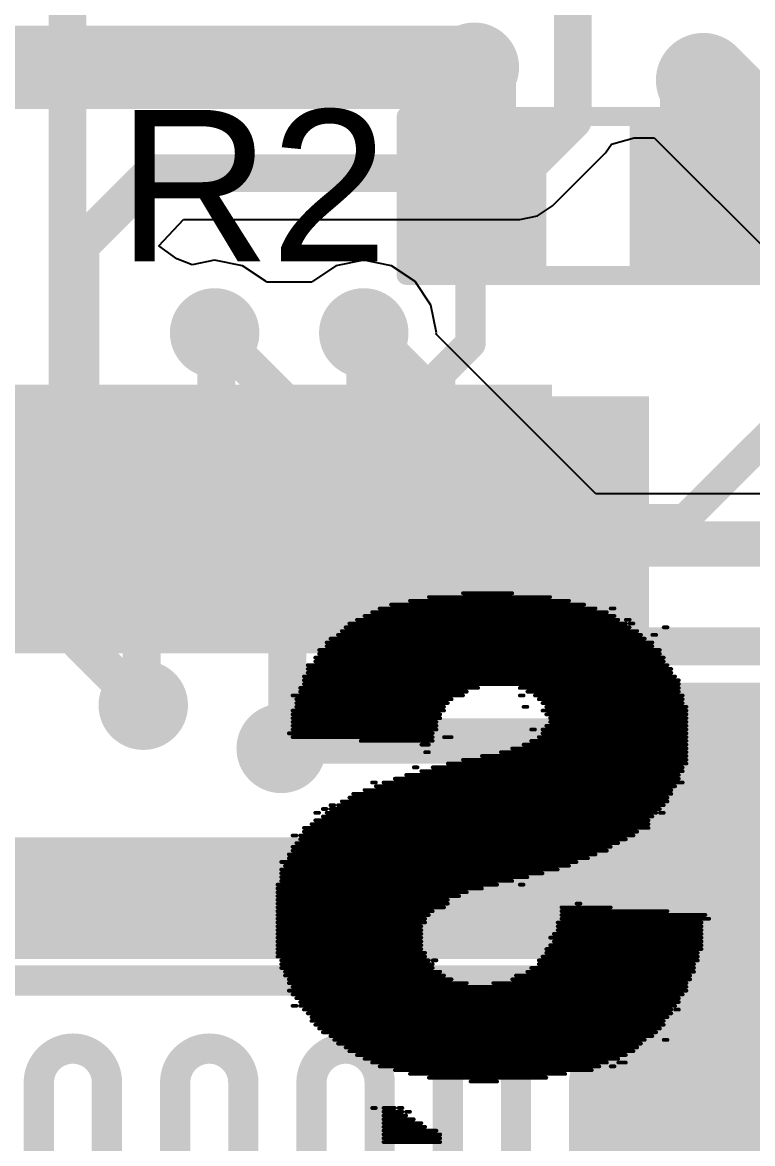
# Model space of a CAD drawing. Header units: millimetres. Extents: x -0.71 to 2.98, y -0.65 to 2.9.
# Drawn here: x 0.6587 to 0.8515, y 1.1526 to 1.4488 of the extents above; entities that cross this region are included whole.
import ezdxf

# ---------------------------------------------------------------- set-up
doc = ezdxf.new("R2010")
doc.units = ezdxf.units.MM
doc.header["$MEASUREMENT"] = 0
for name, color, linetype in [('BottomLayer', 5, 'Continuous'), ('BottomOverlay', 54, 'Continuous'), ('BottomSolder', 6, 'Continuous'), ('Mechanical2', 216, 'Continuous'), ('TopLayer', 1, 'Continuous'), ('TopOverlay', 2, 'Continuous'), ('TopPaste', 8, 'Continuous'), ('TopSolder', 216, 'Continuous'), ('ViaHoleLayer', 16, 'Continuous')]:
    doc.layers.add(name, color=color, linetype=linetype)
doc.styles.add('Arial', font='', dxfattribs={"height": 0.2})
doc.styles.get('Arial').set_extended_font_data('Arial')

# ---------------------------------------------------------------- blocks, each defined once
blk = doc.blocks.new('32TQFP_251')
at = {"layer": 'TopLayer'}
for points in [[(0.09055, 0.05512), (0.15354, 0.05512), (0.15354, 0.04331), (0.09055, 0.04331)], [(0.09055, 0.03543), (0.15354, 0.03543), (0.15354, 0.02362), (0.09055, 0.02362)], [(0.09055, 0.01575), (0.15354, 0.01575), (0.15354, 0.00394), (0.09055, 0.00394)], [(0.09055, -0.00394), (0.15354, -0.00394), (0.15354, -0.01575), (0.09055, -0.01575)], [(0.09055, -0.02362), (0.15354, -0.02362), (0.15354, -0.03543), (0.09055, -0.03543)], [(0.09055, -0.04331), (0.15354, -0.04331), (0.15354, -0.05512), (0.09055, -0.05512)], [(0.09055, -0.06299), (0.15354, -0.06299), (0.15354, -0.0748), (0.09055, -0.0748)], [(-0.02362, -0.09055), (-0.02362, -0.15354), (-0.03543, -0.15354), (-0.03543, -0.09055)], [(-0.00394, -0.09055), (-0.00394, -0.15354), (-0.01575, -0.15354), (-0.01575, -0.09055)], [(0.01575, -0.09055), (0.01575, -0.15354), (0.00394, -0.15354), (0.00394, -0.09055)], [(0.03543, -0.09055), (0.03543, -0.15354), (0.02362, -0.15354), (0.02362, -0.09055)], [(0.05512, -0.09055), (0.05512, -0.15354), (0.04331, -0.15354), (0.04331, -0.09055)], [(0.0748, -0.09055), (0.0748, -0.15354), (0.06299, -0.15354), (0.06299, -0.09055)]]:
    blk.add_hatch(color=1, dxfattribs=at).paths.add_polyline_path(points)
at = {"layer": 'TopPaste'}
for points in [[(0.09055, 0.05512), (0.15354, 0.05512), (0.15354, 0.04331), (0.09055, 0.04331)], [(0.09055, 0.03543), (0.15354, 0.03543), (0.15354, 0.02362), (0.09055, 0.02362)], [(0.09055, 0.01575), (0.15354, 0.01575), (0.15354, 0.00394), (0.09055, 0.00394)], [(0.09055, -0.00394), (0.15354, -0.00394), (0.15354, -0.01575), (0.09055, -0.01575)], [(0.09055, -0.02362), (0.15354, -0.02362), (0.15354, -0.03543), (0.09055, -0.03543)], [(0.09055, -0.04331), (0.15354, -0.04331), (0.15354, -0.05512), (0.09055, -0.05512)], [(0.09055, -0.06299), (0.15354, -0.06299), (0.15354, -0.0748), (0.09055, -0.0748)], [(-0.02362, -0.09055), (-0.02362, -0.15354), (-0.03543, -0.15354), (-0.03543, -0.09055)], [(-0.00394, -0.09055), (-0.00394, -0.15354), (-0.01575, -0.15354), (-0.01575, -0.09055)], [(0.01575, -0.09055), (0.01575, -0.15354), (0.00394, -0.15354), (0.00394, -0.09055)], [(0.03543, -0.09055), (0.03543, -0.15354), (0.02362, -0.15354), (0.02362, -0.09055)], [(0.05512, -0.09055), (0.05512, -0.15354), (0.04331, -0.15354), (0.04331, -0.09055)], [(0.0748, -0.09055), (0.0748, -0.15354), (0.06299, -0.15354), (0.06299, -0.09055)]]:
    blk.add_hatch(color=8, dxfattribs=at).paths.add_polyline_path(points)
at = {"layer": 'TopSolder'}
for points in [[(0.08655, 0.0788), (0.15754, 0.0788), (0.15754, 0.05899), (0.08655, 0.05899)], [(0.08655, 0.05912), (0.15754, 0.05912), (0.15754, 0.03931), (0.08655, 0.03931)], [(0.08655, 0.03943), (0.15754, 0.03943), (0.15754, 0.01962), (0.08655, 0.01962)], [(0.08655, 0.01975), (0.15754, 0.01975), (0.15754, -0.00006), (0.08655, -0.00006)], [(0.08655, 0.00006), (0.15754, 0.00006), (0.15754, -0.01975), (0.08655, -0.01975)], [(0.08655, -0.01962), (0.15754, -0.01962), (0.15754, -0.03943), (0.08655, -0.03943)], [(0.08655, -0.03931), (0.15754, -0.03931), (0.15754, -0.05912), (0.08655, -0.05912)], [(0.08655, -0.05899), (0.15754, -0.05899), (0.15754, -0.0788), (0.08655, -0.0788)], [(-0.03931, -0.08655), (-0.03931, -0.15754), (-0.05912, -0.15754), (-0.05912, -0.08655)], [(-0.01962, -0.08655), (-0.01962, -0.15754), (-0.03943, -0.15754), (-0.03943, -0.08655)], [(0.00006, -0.08655), (0.00006, -0.15754), (-0.01975, -0.15754), (-0.01975, -0.08655)], [(0.01975, -0.08655), (0.01975, -0.15754), (-0.00006, -0.15754), (-0.00006, -0.08655)], [(0.03943, -0.08655), (0.03943, -0.15754), (0.01962, -0.15754), (0.01962, -0.08655)], [(0.05912, -0.08655), (0.05912, -0.15754), (0.03931, -0.15754), (0.03931, -0.08655)], [(0.0788, -0.08655), (0.0788, -0.15754), (0.05899, -0.15754), (0.05899, -0.08655)]]:
    blk.add_hatch(color=216, dxfattribs=at).paths.add_polyline_path(points)
at = {"layer": 'TopOverlay', "const_width": 0.005}
blk.add_lwpolyline([(0.10895, -0.08494), (0.08694, -0.10694)], dxfattribs=at)
at = {"layer": 'TopOverlay', "const_width": 0.0025}
for points in [[(0.10769, -0.08494, 1), (0.1102, -0.08494, 1)], [(0.08569, -0.10694, 1), (0.08819, -0.10694, 1)]]:
    blk.add_lwpolyline(points, format="xyb", close=True, dxfattribs=at)
blk = doc.blocks.new('R__0603_291')
at = {"layer": 'TopLayer'}
for points in [[(-0.015, 0.0175), (-0.015, -0.0175), (-0.045, -0.0175), (-0.045, 0.0175)], [(0.045, 0.0175), (0.045, -0.0175), (0.015, -0.0175), (0.015, 0.0175)]]:
    blk.add_hatch(color=1, dxfattribs=at).paths.add_polyline_path(points)
at = {"layer": 'TopPaste'}
for points in [[(-0.015, 0.0175), (-0.015, -0.0175), (-0.045, -0.0175), (-0.045, 0.0175)], [(0.045, 0.0175), (0.045, -0.0175), (0.015, -0.0175), (0.015, 0.0175)]]:
    blk.add_hatch(color=8, dxfattribs=at).paths.add_polyline_path(points)
at = {"layer": 'TopSolder'}
for points in [[(-0.011, 0.0215), (-0.011, -0.0215), (-0.049, -0.0215), (-0.049, 0.0215)], [(0.049, 0.0215), (0.049, -0.0215), (0.011, -0.0215), (0.011, 0.0215)]]:
    blk.add_hatch(color=216, dxfattribs=at).paths.add_polyline_path(points)
at = {"layer": 'TopOverlay', "const_width": 0.005}
for points in [[(-0.048, 0.021), (-0.048, -0.021)], [(0.048, 0.021), (-0.048, 0.021)], [(0.048, 0.021), (0.048, -0.021)], [(0.048, -0.021), (-0.048, -0.021)]]:
    blk.add_lwpolyline(points, dxfattribs=at)
at = {"layer": 'TopOverlay', "const_width": 0.0025}
for points in [[(-0.04925, 0.021, 1), (-0.04675, 0.021, 1)], [(-0.04925, 0.021, 1), (-0.04675, 0.021, 1)], [(0.04675, 0.021, 1), (0.04925, 0.021, 1)], [(0.04675, 0.021, 1), (0.04925, 0.021, 1)], [(-0.04925, -0.021, 1), (-0.04675, -0.021, 1)], [(-0.04925, -0.021, 1), (-0.04675, -0.021, 1)], [(0.04675, -0.021, 1), (0.04925, -0.021, 1)], [(0.04675, -0.021, 1), (0.04925, -0.021, 1)]]:
    blk.add_lwpolyline(points, format="xyb", close=True, dxfattribs=at)

msp = doc.modelspace()

# ---------------------------------------------------------------- hatches: boundary and pattern name
at = {"layer": 'BottomLayer'}
h = msp.add_hatch(color=5, dxfattribs=at)
edge = h.paths.add_edge_path()
edge.add_arc((0.778, 1.437), 0.01181, 0, 360)
h = msp.add_hatch(color=5, dxfattribs=at)
edge = h.paths.add_edge_path()
edge.add_arc((0.838, 1.434), 0.01181, 0, 360)
h = msp.add_hatch(color=5, dxfattribs=at)
edge = h.paths.add_edge_path()
edge.add_arc((0.70943, 1.3668), 0.01181, 0, 360)
h = msp.add_hatch(color=5, dxfattribs=at)
edge = h.paths.add_edge_path()
edge.add_arc((0.7488, 1.3668), 0.01181, 0, 360)
h = msp.add_hatch(color=5, dxfattribs=at)
edge = h.paths.add_edge_path()
edge.add_arc((0.69058, 1.26842), 0.01181, 0, 360)
h = msp.add_hatch(color=5, dxfattribs=at)
edge = h.paths.add_edge_path()
edge.add_arc((0.727, 1.257), 0.01181, 0, 360)
at = {"layer": 'BottomSolder'}
h = msp.add_hatch(color=6, dxfattribs=at)
edge = h.paths.add_edge_path()
edge.add_arc((0.778, 1.437), 0.00791, 0, 360)
h = msp.add_hatch(color=6, dxfattribs=at)
edge = h.paths.add_edge_path()
edge.add_arc((0.838, 1.434), 0.00791, 0, 360)
h = msp.add_hatch(color=6, dxfattribs=at)
edge = h.paths.add_edge_path()
edge.add_arc((0.70943, 1.3668), 0.00791, 0, 360)
h = msp.add_hatch(color=6, dxfattribs=at)
edge = h.paths.add_edge_path()
edge.add_arc((0.7488, 1.3668), 0.00791, 0, 360)
h = msp.add_hatch(color=6, dxfattribs=at)
edge = h.paths.add_edge_path()
edge.add_arc((0.69058, 1.26842), 0.00791, 0, 360)
h = msp.add_hatch(color=6, dxfattribs=at)
edge = h.paths.add_edge_path()
edge.add_arc((0.727, 1.257), 0.00791, 0, 360)
at = {"layer": 'TopLayer'}
h = msp.add_hatch(color=1, dxfattribs=at)
edge = h.paths.add_edge_path()
edge.add_arc((0.778, 1.437), 0.01181, 0, 360)
h = msp.add_hatch(color=1, dxfattribs=at)
edge = h.paths.add_edge_path()
edge.add_arc((0.838, 1.434), 0.01181, 0, 360)
h = msp.add_hatch(color=1, dxfattribs=at)
edge = h.paths.add_edge_path()
edge.add_arc((0.70943, 1.3668), 0.01181, 0, 360)
h = msp.add_hatch(color=1, dxfattribs=at)
edge = h.paths.add_edge_path()
edge.add_arc((0.7488, 1.3668), 0.01181, 0, 360)
msp.add_hatch(color=1, dxfattribs=at).paths.add_polyline_path([(0.783, 1.285), (0.82414, 1.285), (0.82414, 1.35), (0.783, 1.35)])
h = msp.add_hatch(color=1, dxfattribs=at)
edge = h.paths.add_edge_path()
edge.add_arc((0.69058, 1.26842), 0.01181, 0, 360)
h = msp.add_hatch(color=1, dxfattribs=at)
edge = h.paths.add_edge_path()
edge.add_arc((0.727, 1.257), 0.01181, 0, 360)
at = {"layer": 'TopSolder'}
h = msp.add_hatch(color=216, dxfattribs=at)
edge = h.paths.add_edge_path()
edge.add_arc((0.778, 1.437), 0.00791, 0, 360)
h = msp.add_hatch(color=216, dxfattribs=at)
edge = h.paths.add_edge_path()
edge.add_arc((0.838, 1.434), 0.00791, 0, 360)
h = msp.add_hatch(color=216, dxfattribs=at)
edge = h.paths.add_edge_path()
edge.add_arc((0.70943, 1.3668), 0.00791, 0, 360)
h = msp.add_hatch(color=216, dxfattribs=at)
edge = h.paths.add_edge_path()
edge.add_arc((0.7488, 1.3668), 0.00791, 0, 360)
h = msp.add_hatch(color=216, dxfattribs=at)
edge = h.paths.add_edge_path()
edge.add_arc((0.69058, 1.26842), 0.00791, 0, 360)
h = msp.add_hatch(color=216, dxfattribs=at)
edge = h.paths.add_edge_path()
edge.add_arc((0.727, 1.257), 0.00791, 0, 360)
at = {"layer": 'ViaHoleLayer'}
h = msp.add_hatch(color=16, dxfattribs=at)
edge = h.paths.add_edge_path()
edge.add_arc((0.778, 1.437), 0.00591, 0, 360)
h = msp.add_hatch(color=16, dxfattribs=at)
edge = h.paths.add_edge_path()
edge.add_arc((0.838, 1.434), 0.00591, 0, 360)
h = msp.add_hatch(color=16, dxfattribs=at)
edge = h.paths.add_edge_path()
edge.add_arc((0.70943, 1.3668), 0.00591, 0, 360)
h = msp.add_hatch(color=16, dxfattribs=at)
edge = h.paths.add_edge_path()
edge.add_arc((0.7488, 1.3668), 0.00591, 0, 360)
h = msp.add_hatch(color=16, dxfattribs=at)
edge = h.paths.add_edge_path()
edge.add_arc((0.69058, 1.26842), 0.00591, 0, 360)
h = msp.add_hatch(color=16, dxfattribs=at)
edge = h.paths.add_edge_path()
edge.add_arc((0.727, 1.257), 0.00591, 0, 360)

# ---------------------------------------------------------------- linework, layer by layer
at = {"layer": 'BottomLayer'}
for p, q in [((0.81265, 1.41435), (0.81422, 1.4167)), ((0.81422, 1.4167), (0.82018, 1.41834)), ((0.82018, 1.41834), (0.82551, 1.41837)), ((0.82551, 1.41837), (0.87994, 1.36394)), ((0.79865, 1.40035), (0.81265, 1.41435)), ((0.79468, 1.3977), (0.79865, 1.40035)), ((0.69465, 1.38983), (0.70123, 1.39676)), ((0.70123, 1.39676), (0.79, 1.39676)), ((0.79, 1.39676), (0.79468, 1.3977)), ((0.69945, 1.3864), (0.69465, 1.38983)), ((0.70347, 1.3848), (0.69945, 1.3864)), ((0.70943, 1.38598), (0.70347, 1.3848)), ((0.71677, 1.38452), (0.70943, 1.38598)), ((0.72299, 1.38036), (0.71677, 1.38452)), ((0.74146, 1.38452), (0.73524, 1.38036)), ((0.7488, 1.38598), (0.74146, 1.38452)), ((0.75614, 1.38452), (0.7488, 1.38598)), ((0.76236, 1.38036), (0.75614, 1.38452)), ((0.7231, 1.3802), (0.72299, 1.38036)), ((0.73513, 1.3802), (0.7231, 1.3802)), ((0.73524, 1.38036), (0.73513, 1.3802)), ((0.76652, 1.37414), (0.76236, 1.38036)), ((0.76798, 1.3668), (0.76652, 1.37414)), ((0.76791, 1.36644), (0.76798, 1.3668)), ((0.81009, 1.32425), (0.76791, 1.36644)), ((1.13951, 1.32425), (0.81009, 1.32425))]:
    msp.add_line(p, q, dxfattribs=at)
for points, const_width in [([(0.804, 1.423), (0.804, 1.547)], 0.01), ([(0.59, 1.437), (0.778, 1.437)], 0.022), ([(0.83844, 1.43356), (0.894, 1.378)], 0.025), ([(0.838, 1.43356), (0.83844, 1.43356)], 0.022), ([(0.79, 1.409), (0.804, 1.423)], 0.01), ([(0.674, 1.39), (0.693, 1.409)], 0.01), ([(0.693, 1.409), (0.79, 1.409)], 0.01), ([(0.674, 1.285), (0.674, 1.39)], 0.01), ([(0.70943, 1.3668), (0.79223, 1.284)], 0.01), ([(0.7488, 1.3668), (0.8046, 1.311)], 0.012), ([(0.8046, 1.311), (1.145, 1.311)], 0.012), ([(0.674, 1.285), (0.69058, 1.26842)], 0.01), ([(0.79223, 1.284), (1.156, 1.284)], 0.01), ([(0.727, 1.257), (0.729, 1.259)], 0.012), ([(0.729, 1.259), (1.169, 1.259)], 0.012), ([(0.589, 1.221), (1.039, 1.221)], 0.025), ([(0.49354, 1.19569), (1.00477, 1.19569)], 0.008), ([(0.852, 1.17769), (0.9365, 1.17769)], 0.008), ([(0.663, 1.14732), (0.663, 1.16869)], 0.008), ([(0.681, 1.14732), (0.681, 1.16869)], 0.008), ([(0.699, 1.14732), (0.699, 1.16869)], 0.008), ([(0.717, 1.14732), (0.717, 1.16869)], 0.008), ([(0.735, 1.14732), (0.735, 1.16869)], 0.008), ([(0.753, 1.14732), (0.753, 1.16869)], 0.008), ([(0.771, 1.14732), (0.771, 1.16869)], 0.008), ([(0.789, 1.14732), (0.789, 1.16869)], 0.008), ([(0.807, 1.14732), (0.807, 1.16869)], 0.008), ([(0.825, 1.15669), (0.825, 1.16869)], 0.008), ([(0.843, 1.15669), (0.843, 1.16869)], 0.008)]:
    msp.add_lwpolyline(points, dxfattribs=dict(at, const_width=const_width))
for points, const_width in [([(0.7725, 1.437, 1), (0.7835, 1.437, 1)], 0.011), ([(0.83219, 1.43356, 1), (0.84469, 1.43356, 1)], 0.0125), ([(0.8325, 1.43356, 1), (0.8435, 1.43356, 1)], 0.011), ([(0.83294, 1.43356, 1), (0.84394, 1.43356, 1)], 0.011), ([(0.8015, 1.423, 1), (0.8065, 1.423, 1)], 0.005), ([(0.8015, 1.423, 1), (0.8065, 1.423, 1)], 0.005), ([(0.6905, 1.409, 1), (0.6955, 1.409, 1)], 0.005), ([(0.6905, 1.409, 1), (0.6955, 1.409, 1)], 0.005), ([(0.7875, 1.409, 1), (0.7925, 1.409, 1)], 0.005), ([(0.7875, 1.409, 1), (0.7925, 1.409, 1)], 0.005), ([(0.6715, 1.39, 1), (0.6765, 1.39, 1)], 0.005), ([(0.6715, 1.39, 1), (0.6765, 1.39, 1)], 0.005), ([(0.70693, 1.3668, 1), (0.71193, 1.3668, 1)], 0.005), ([(0.7458, 1.3668, 1), (0.7518, 1.3668, 1)], 0.006), ([(0.8016, 1.311, 1), (0.8076, 1.311, 1)], 0.006), ([(0.8016, 1.311, 1), (0.8076, 1.311, 1)], 0.006), ([(0.6715, 1.285, 1), (0.6765, 1.285, 1)], 0.005), ([(0.6715, 1.285, 1), (0.6765, 1.285, 1)], 0.005), ([(0.78973, 1.284, 1), (0.79473, 1.284, 1)], 0.005), ([(0.78973, 1.284, 1), (0.79473, 1.284, 1)], 0.005), ([(0.68808, 1.26842, 1), (0.69308, 1.26842, 1)], 0.005), ([(0.726, 1.259, 1), (0.732, 1.259, 1)], 0.006), ([(0.726, 1.259, 1), (0.732, 1.259, 1)], 0.006), ([(0.724, 1.257, 1), (0.73, 1.257, 1)], 0.006), ([(0.85, 1.17769, 1), (0.854, 1.17769, 1)], 0.004), ([(0.85, 1.17769, 1), (0.854, 1.17769, 1)], 0.004), ([(0.661, 1.16869, 1), (0.665, 1.16869, 1)], 0.004), ([(0.661, 1.16869, 1), (0.665, 1.16869, 1)], 0.004), ([(0.679, 1.16869, 1), (0.683, 1.16869, 1)], 0.004), ([(0.679, 1.16869, 1), (0.683, 1.16869, 1)], 0.004), ([(0.697, 1.16869, 1), (0.701, 1.16869, 1)], 0.004), ([(0.697, 1.16869, 1), (0.701, 1.16869, 1)], 0.004), ([(0.715, 1.16869, 1), (0.719, 1.16869, 1)], 0.004), ([(0.715, 1.16869, 1), (0.719, 1.16869, 1)], 0.004), ([(0.733, 1.16869, 1), (0.737, 1.16869, 1)], 0.004), ([(0.733, 1.16869, 1), (0.737, 1.16869, 1)], 0.004), ([(0.751, 1.16869, 1), (0.755, 1.16869, 1)], 0.004), ([(0.751, 1.16869, 1), (0.755, 1.16869, 1)], 0.004), ([(0.769, 1.16869, 1), (0.773, 1.16869, 1)], 0.004), ([(0.769, 1.16869, 1), (0.773, 1.16869, 1)], 0.004), ([(0.787, 1.16869, 1), (0.791, 1.16869, 1)], 0.004), ([(0.787, 1.16869, 1), (0.791, 1.16869, 1)], 0.004), ([(0.805, 1.16869, 1), (0.809, 1.16869, 1)], 0.004), ([(0.805, 1.16869, 1), (0.809, 1.16869, 1)], 0.004), ([(0.823, 1.16869, 1), (0.827, 1.16869, 1)], 0.004), ([(0.823, 1.16869, 1), (0.827, 1.16869, 1)], 0.004), ([(0.841, 1.16869, 1), (0.845, 1.16869, 1)], 0.004), ([(0.841, 1.16869, 1), (0.845, 1.16869, 1)], 0.004), ([(0.823, 1.15669, 1), (0.827, 1.15669, 1)], 0.004), ([(0.823, 1.15669, 1), (0.827, 1.15669, 1)], 0.004), ([(0.841, 1.15669, 1), (0.845, 1.15669, 1)], 0.004), ([(0.841, 1.15669, 1), (0.845, 1.15669, 1)], 0.004)]:
    msp.add_lwpolyline(points, format="xyb", close=True, dxfattribs=dict(at, const_width=const_width))
at = {"layer": 'BottomLayer', "const_width": 0.008}
for points in [[(0.663, 1.16869, -1), (0.681, 1.16869)], [(0.699, 1.16869, -1), (0.717, 1.16869)], [(0.735, 1.16869, -1), (0.753, 1.16869)], [(0.771, 1.16869, -1), (0.789, 1.16869)], [(0.807, 1.16869, -1), (0.825, 1.16869)], [(0.843, 1.16869, -0.414214), (0.852, 1.17769)], [(0.843, 1.15669, -1), (0.825, 1.15669)]]:
    msp.add_lwpolyline(points, format="xyb", dxfattribs=at)
at = {"layer": 'BottomOverlay', "const_width": 0.001}
for points in [[(0.775, 1.298), (0.788, 1.298)], [(0.756, 1.295), (0.807, 1.295)], [(0.761, 1.296), (0.803, 1.296)], [(0.766, 1.297), (0.798, 1.297)], [(0.749, 1.292), (0.815, 1.292)], [(0.751, 1.293), (0.813, 1.293)], [(0.753, 1.294), (0.81, 1.294)], [(0.814, 1.294), (0.815, 1.294)], [(0.744, 1.289), (0.819, 1.289)], [(0.745, 1.29), (0.818, 1.29)], [(0.747, 1.291), (0.816, 1.291)], [(0.818, 1.291), (0.819, 1.291)], [(0.819, 1.29), (0.82, 1.29)], [(0.828, 1.289), (0.829, 1.289)], [(0.74, 1.286), (0.823, 1.286)], [(0.742, 1.287), (0.822, 1.287)], [(0.743, 1.288), (0.821, 1.288)], [(0.825, 1.287), (0.826, 1.287)], [(0.737, 1.283), (0.827, 1.283)], [(0.739, 1.285), (0.825, 1.285)], [(0.739, 1.284), (0.825, 1.284)], [(0.736, 1.281), (0.828, 1.281)], [(0.736, 1.28), (0.828, 1.28)], [(0.737, 1.282), (0.827, 1.282)], [(0.734, 1.279), (0.829, 1.279)], [(0.734, 1.278), (0.83, 1.278)], [(0.734, 1.277), (0.83, 1.277)], [(0.733, 1.276), (0.831, 1.276)], [(0.733, 1.275), (0.832, 1.275)], [(0.733, 1.274), (0.832, 1.274)], [(0.73, 1.271), (0.775, 1.271)], [(0.732, 1.273), (0.779, 1.273)], [(0.732, 1.272), (0.776, 1.272)], [(0.79, 1.273), (0.832, 1.273)], [(0.79, 1.271), (0.791, 1.271)], [(0.792, 1.272), (0.832, 1.272)], [(0.794, 1.271), (0.833, 1.271)], [(0.731, 1.27), (0.772, 1.27)], [(0.731, 1.269), (0.771, 1.269)], [(0.731, 1.268), (0.77, 1.268)], [(0.791, 1.268), (0.792, 1.268)], [(0.795, 1.27), (0.833, 1.27)], [(0.796, 1.269), (0.833, 1.269)], [(0.797, 1.268), (0.834, 1.268)], [(0.73, 1.267), (0.77, 1.267)], [(0.73, 1.266), (0.769, 1.266)], [(0.73, 1.265), (0.769, 1.265)], [(0.796, 1.267), (0.834, 1.267)], [(0.797, 1.266), (0.834, 1.266)], [(0.798, 1.265), (0.834, 1.265)], [(0.73, 1.264), (0.768, 1.264)], [(0.73, 1.263), (0.768, 1.263)], [(0.73, 1.262), (0.768, 1.262)], [(0.793, 1.262), (0.794, 1.262)], [(0.796, 1.262), (0.834, 1.262)], [(0.797, 1.263), (0.834, 1.263)], [(0.798, 1.264), (0.834, 1.264)], [(0.729, 1.261), (0.767, 1.261)], [(0.73, 1.26), (0.767, 1.26)], [(0.748, 1.259), (0.767, 1.259)], [(0.77, 1.26), (0.772, 1.26)], [(0.793, 1.259), (0.834, 1.259)], [(0.795, 1.26), (0.834, 1.26)], [(0.796, 1.261), (0.834, 1.261)], [(0.764, 1.258), (0.766, 1.258)], [(0.765, 1.256), (0.766, 1.256)], [(0.785, 1.256), (0.834, 1.256)], [(0.788, 1.257), (0.834, 1.257)], [(0.791, 1.258), (0.834, 1.258)], [(0.771, 1.253), (0.834, 1.253)], [(0.775, 1.254), (0.834, 1.254)], [(0.78, 1.255), (0.834, 1.255)], [(0.76, 1.25), (0.832, 1.25)], [(0.762, 1.252), (0.763, 1.252)], [(0.764, 1.251), (0.833, 1.251)], [(0.767, 1.252), (0.833, 1.252)], [(0.751, 1.248), (0.752, 1.248)], [(0.752, 1.247), (0.831, 1.247)], [(0.754, 1.248), (0.833, 1.248)], [(0.757, 1.249), (0.832, 1.249)], [(0.745, 1.244), (0.829, 1.244)], [(0.746, 1.245), (0.83, 1.245)], [(0.749, 1.246), (0.83, 1.246)], [(0.738, 1.241), (0.739, 1.241)], [(0.74, 1.242), (0.741, 1.242)], [(0.74, 1.241), (0.827, 1.241)], [(0.742, 1.242), (0.828, 1.242)], [(0.743, 1.243), (0.829, 1.243)], [(0.736, 1.24), (0.737, 1.24)], [(0.736, 1.238), (0.824, 1.238)], [(0.738, 1.239), (0.825, 1.239)], [(0.739, 1.24), (0.826, 1.24)], [(0.827, 1.24), (0.828, 1.24)], [(0.733, 1.236), (0.824, 1.236)], [(0.733, 1.235), (0.821, 1.235)], [(0.735, 1.237), (0.824, 1.237)], [(0.73, 1.234), (0.731, 1.234)], [(0.731, 1.232), (0.816, 1.232)], [(0.732, 1.234), (0.82, 1.234)], [(0.732, 1.233), (0.818, 1.233)], [(0.729, 1.229), (0.81, 1.229)], [(0.73, 1.231), (0.814, 1.231)], [(0.73, 1.23), (0.813, 1.23)], [(0.727, 1.227), (0.805, 1.227)], [(0.728, 1.226), (0.803, 1.226)], [(0.729, 1.228), (0.808, 1.228)], [(0.727, 1.225), (0.8, 1.225)], [(0.727, 1.224), (0.796, 1.224)], [(0.727, 1.223), (0.792, 1.223)], [(0.726, 1.221), (0.784, 1.221)], [(0.727, 1.222), (0.788, 1.222)], [(0.79, 1.221), (0.791, 1.221)], [(0.726, 1.22), (0.78, 1.22)], [(0.726, 1.219), (0.776, 1.219)], [(0.726, 1.218), (0.774, 1.218)], [(0.726, 1.217), (0.771, 1.217)], [(0.726, 1.216), (0.771, 1.216)], [(0.726, 1.215), (0.77, 1.215)], [(0.801, 1.215), (0.814, 1.215)], [(0.805, 1.216), (0.806, 1.216)], [(0.726, 1.214), (0.767, 1.214)], [(0.726, 1.213), (0.766, 1.213)], [(0.726, 1.212), (0.765, 1.212)], [(0.801, 1.214), (0.829, 1.214)], [(0.801, 1.213), (0.839, 1.213)], [(0.801, 1.212), (0.84, 1.212)], [(0.726, 1.211), (0.765, 1.211)], [(0.726, 1.21), (0.764, 1.21)], [(0.726, 1.209), (0.764, 1.209)], [(0.8, 1.211), (0.838, 1.211)], [(0.8, 1.21), (0.838, 1.21)], [(0.8, 1.209), (0.838, 1.209)], [(0.726, 1.208), (0.764, 1.208)], [(0.726, 1.207), (0.764, 1.207)], [(0.726, 1.206), (0.764, 1.206)], [(0.798, 1.207), (0.838, 1.207)], [(0.799, 1.208), (0.838, 1.208)], [(0.799, 1.206), (0.838, 1.206)], [(0.726, 1.205), (0.764, 1.205)], [(0.726, 1.204), (0.764, 1.204)], [(0.726, 1.203), (0.765, 1.203)], [(0.797, 1.204), (0.838, 1.204)], [(0.797, 1.203), (0.837, 1.203)], [(0.798, 1.205), (0.838, 1.205)], [(0.726, 1.202), (0.765, 1.202)], [(0.727, 1.201), (0.766, 1.201)], [(0.727, 1.2), (0.767, 1.2)], [(0.767, 1.201), (0.768, 1.201)], [(0.795, 1.201), (0.837, 1.201)], [(0.795, 1.2), (0.836, 1.2)], [(0.796, 1.202), (0.837, 1.202)], [(0.727, 1.199), (0.767, 1.199)], [(0.728, 1.198), (0.769, 1.198)], [(0.728, 1.197), (0.77, 1.197)], [(0.789, 1.197), (0.835, 1.197)], [(0.792, 1.198), (0.836, 1.198)], [(0.793, 1.199), (0.836, 1.199)], [(0.729, 1.196), (0.772, 1.196)], [(0.729, 1.195), (0.776, 1.195)], [(0.73, 1.194), (0.834, 1.194)], [(0.783, 1.195), (0.834, 1.195)], [(0.788, 1.196), (0.835, 1.196)], [(0.729, 1.193), (0.834, 1.193)], [(0.73, 1.192), (0.833, 1.192)], [(0.731, 1.191), (0.832, 1.191)], [(0.73, 1.189), (0.731, 1.189)], [(0.732, 1.19), (0.832, 1.19)], [(0.732, 1.189), (0.831, 1.189)], [(0.733, 1.188), (0.83, 1.188)], [(0.831, 1.188), (0.832, 1.188)], [(0.734, 1.187), (0.83, 1.187)], [(0.735, 1.186), (0.829, 1.186)], [(0.735, 1.185), (0.828, 1.185)], [(0.736, 1.184), (0.828, 1.184)], [(0.737, 1.183), (0.827, 1.183)], [(0.738, 1.182), (0.826, 1.182)], [(0.74, 1.181), (0.825, 1.181)], [(0.741, 1.18), (0.823, 1.18)], [(0.742, 1.179), (0.822, 1.179)], [(0.828, 1.18), (0.829, 1.18)], [(0.744, 1.178), (0.821, 1.178)], [(0.745, 1.177), (0.82, 1.177)], [(0.747, 1.176), (0.818, 1.176)], [(0.749, 1.175), (0.816, 1.175)], [(0.751, 1.174), (0.813, 1.174)], [(0.753, 1.173), (0.811, 1.173)], [(0.814, 1.173), (0.815, 1.173)], [(0.816, 1.174), (0.818, 1.174)], [(0.757, 1.172), (0.809, 1.172)], [(0.761, 1.171), (0.802, 1.171)], [(0.766, 1.17), (0.797, 1.17)], [(0.777, 1.169), (0.784, 1.169)], [(0.751, 1.162), (0.752, 1.162)], [(0.754, 1.162), (0.757, 1.162)], [(0.754, 1.161), (0.759, 1.161)], [(0.758, 1.162), (0.759, 1.162)], [(0.76, 1.161), (0.761, 1.161)], [(0.754, 1.16), (0.76, 1.16)], [(0.754, 1.159), (0.762, 1.159)], [(0.754, 1.158), (0.764, 1.158)], [(0.754, 1.157), (0.765, 1.157)], [(0.754, 1.156), (0.768, 1.156)], [(0.754, 1.155), (0.769, 1.155)], [(0.754, 1.154), (0.769, 1.154)], [(0.754, 1.153), (0.769, 1.153)]]:
    msp.add_lwpolyline(points, dxfattribs=at)
at = {"layer": 'BottomOverlay', "const_width": 0.0005}
for points in [[(0.77475, 1.298, 1), (0.77525, 1.298, 1)], [(0.78775, 1.298, 1), (0.78825, 1.298, 1)], [(0.75575, 1.295, 1), (0.75625, 1.295, 1)], [(0.76075, 1.296, 1), (0.76125, 1.296, 1)], [(0.76575, 1.297, 1), (0.76625, 1.297, 1)], [(0.79775, 1.297, 1), (0.79825, 1.297, 1)], [(0.80275, 1.296, 1), (0.80325, 1.296, 1)], [(0.80675, 1.295, 1), (0.80725, 1.295, 1)], [(0.74875, 1.292, 1), (0.74925, 1.292, 1)], [(0.75075, 1.293, 1), (0.75125, 1.293, 1)], [(0.75275, 1.294, 1), (0.75325, 1.294, 1)], [(0.80975, 1.294, 1), (0.81025, 1.294, 1)], [(0.81275, 1.293, 1), (0.81325, 1.293, 1)], [(0.81375, 1.294, 1), (0.81425, 1.294, 1)], [(0.81475, 1.294, 1), (0.81525, 1.294, 1)], [(0.81475, 1.292, 1), (0.81525, 1.292, 1)], [(0.74375, 1.289, 1), (0.74425, 1.289, 1)], [(0.74475, 1.29, 1), (0.74525, 1.29, 1)], [(0.74675, 1.291, 1), (0.74725, 1.291, 1)], [(0.81575, 1.291, 1), (0.81625, 1.291, 1)], [(0.81775, 1.291, 1), (0.81825, 1.291, 1)], [(0.81775, 1.29, 1), (0.81825, 1.29, 1)], [(0.81875, 1.291, 1), (0.81925, 1.291, 1)], [(0.81875, 1.29, 1), (0.81925, 1.29, 1)], [(0.81875, 1.289, 1), (0.81925, 1.289, 1)], [(0.81975, 1.29, 1), (0.82025, 1.29, 1)], [(0.82775, 1.289, 1), (0.82825, 1.289, 1)], [(0.82875, 1.289, 1), (0.82925, 1.289, 1)], [(0.73975, 1.286, 1), (0.74025, 1.286, 1)], [(0.74175, 1.287, 1), (0.74225, 1.287, 1)], [(0.74275, 1.288, 1), (0.74325, 1.288, 1)], [(0.82075, 1.288, 1), (0.82125, 1.288, 1)], [(0.82175, 1.287, 1), (0.82225, 1.287, 1)], [(0.82275, 1.286, 1), (0.82325, 1.286, 1)], [(0.82475, 1.287, 1), (0.82525, 1.287, 1)], [(0.82575, 1.287, 1), (0.82625, 1.287, 1)], [(0.73675, 1.283, 1), (0.73725, 1.283, 1)], [(0.73875, 1.285, 1), (0.73925, 1.285, 1)], [(0.73875, 1.284, 1), (0.73925, 1.284, 1)], [(0.82475, 1.285, 1), (0.82525, 1.285, 1)], [(0.82475, 1.284, 1), (0.82525, 1.284, 1)], [(0.82675, 1.283, 1), (0.82725, 1.283, 1)], [(0.73575, 1.281, 1), (0.73625, 1.281, 1)], [(0.73575, 1.28, 1), (0.73625, 1.28, 1)], [(0.73675, 1.282, 1), (0.73725, 1.282, 1)], [(0.82675, 1.282, 1), (0.82725, 1.282, 1)], [(0.82775, 1.281, 1), (0.82825, 1.281, 1)], [(0.82775, 1.28, 1), (0.82825, 1.28, 1)], [(0.73375, 1.279, 1), (0.73425, 1.279, 1)], [(0.73375, 1.278, 1), (0.73425, 1.278, 1)], [(0.73375, 1.277, 1), (0.73425, 1.277, 1)], [(0.82875, 1.279, 1), (0.82925, 1.279, 1)], [(0.82975, 1.278, 1), (0.83025, 1.278, 1)], [(0.82975, 1.277, 1), (0.83025, 1.277, 1)], [(0.73275, 1.276, 1), (0.73325, 1.276, 1)], [(0.73275, 1.275, 1), (0.73325, 1.275, 1)], [(0.73275, 1.274, 1), (0.73325, 1.274, 1)], [(0.83075, 1.276, 1), (0.83125, 1.276, 1)], [(0.83175, 1.275, 1), (0.83225, 1.275, 1)], [(0.83175, 1.274, 1), (0.83225, 1.274, 1)], [(0.72975, 1.271, 1), (0.73025, 1.271, 1)], [(0.73175, 1.273, 1), (0.73225, 1.273, 1)], [(0.73175, 1.272, 1), (0.73225, 1.272, 1)], [(0.77475, 1.271, 1), (0.77525, 1.271, 1)], [(0.77575, 1.272, 1), (0.77625, 1.272, 1)], [(0.77875, 1.273, 1), (0.77925, 1.273, 1)], [(0.78975, 1.273, 1), (0.79025, 1.273, 1)], [(0.78975, 1.271, 1), (0.79025, 1.271, 1)], [(0.79075, 1.271, 1), (0.79125, 1.271, 1)], [(0.79175, 1.272, 1), (0.79225, 1.272, 1)], [(0.79375, 1.271, 1), (0.79425, 1.271, 1)], [(0.83175, 1.273, 1), (0.83225, 1.273, 1)], [(0.83175, 1.272, 1), (0.83225, 1.272, 1)], [(0.83275, 1.271, 1), (0.83325, 1.271, 1)], [(0.73075, 1.27, 1), (0.73125, 1.27, 1)], [(0.73075, 1.269, 1), (0.73125, 1.269, 1)], [(0.73075, 1.268, 1), (0.73125, 1.268, 1)], [(0.76975, 1.268, 1), (0.77025, 1.268, 1)], [(0.77075, 1.269, 1), (0.77125, 1.269, 1)], [(0.77175, 1.27, 1), (0.77225, 1.27, 1)], [(0.79075, 1.268, 1), (0.79125, 1.268, 1)], [(0.79175, 1.268, 1), (0.79225, 1.268, 1)], [(0.79475, 1.27, 1), (0.79525, 1.27, 1)], [(0.79575, 1.269, 1), (0.79625, 1.269, 1)], [(0.79675, 1.268, 1), (0.79725, 1.268, 1)], [(0.83275, 1.27, 1), (0.83325, 1.27, 1)], [(0.83275, 1.269, 1), (0.83325, 1.269, 1)], [(0.83375, 1.268, 1), (0.83425, 1.268, 1)], [(0.72975, 1.267, 1), (0.73025, 1.267, 1)], [(0.72975, 1.266, 1), (0.73025, 1.266, 1)], [(0.72975, 1.265, 1), (0.73025, 1.265, 1)], [(0.76875, 1.266, 1), (0.76925, 1.266, 1)], [(0.76875, 1.265, 1), (0.76925, 1.265, 1)], [(0.76975, 1.267, 1), (0.77025, 1.267, 1)], [(0.79575, 1.267, 1), (0.79625, 1.267, 1)], [(0.79675, 1.266, 1), (0.79725, 1.266, 1)], [(0.79775, 1.265, 1), (0.79825, 1.265, 1)], [(0.83375, 1.267, 1), (0.83425, 1.267, 1)], [(0.83375, 1.266, 1), (0.83425, 1.266, 1)], [(0.83375, 1.265, 1), (0.83425, 1.265, 1)], [(0.72975, 1.264, 1), (0.73025, 1.264, 1)], [(0.72975, 1.263, 1), (0.73025, 1.263, 1)], [(0.72975, 1.262, 1), (0.73025, 1.262, 1)], [(0.76775, 1.264, 1), (0.76825, 1.264, 1)], [(0.76775, 1.263, 1), (0.76825, 1.263, 1)], [(0.76775, 1.262, 1), (0.76825, 1.262, 1)], [(0.79275, 1.262, 1), (0.79325, 1.262, 1)], [(0.79375, 1.262, 1), (0.79425, 1.262, 1)], [(0.79575, 1.262, 1), (0.79625, 1.262, 1)], [(0.79675, 1.263, 1), (0.79725, 1.263, 1)], [(0.79775, 1.264, 1), (0.79825, 1.264, 1)], [(0.83375, 1.264, 1), (0.83425, 1.264, 1)], [(0.83375, 1.263, 1), (0.83425, 1.263, 1)], [(0.83375, 1.262, 1), (0.83425, 1.262, 1)], [(0.72875, 1.261, 1), (0.72925, 1.261, 1)], [(0.72975, 1.26, 1), (0.73025, 1.26, 1)], [(0.74775, 1.259, 1), (0.74825, 1.259, 1)], [(0.76675, 1.261, 1), (0.76725, 1.261, 1)], [(0.76675, 1.26, 1), (0.76725, 1.26, 1)], [(0.76675, 1.259, 1), (0.76725, 1.259, 1)], [(0.76975, 1.26, 1), (0.77025, 1.26, 1)], [(0.77175, 1.26, 1), (0.77225, 1.26, 1)], [(0.79275, 1.259, 1), (0.79325, 1.259, 1)], [(0.79475, 1.26, 1), (0.79525, 1.26, 1)], [(0.79575, 1.261, 1), (0.79625, 1.261, 1)], [(0.83375, 1.261, 1), (0.83425, 1.261, 1)], [(0.83375, 1.26, 1), (0.83425, 1.26, 1)], [(0.83375, 1.259, 1), (0.83425, 1.259, 1)], [(0.76375, 1.258, 1), (0.76425, 1.258, 1)], [(0.76475, 1.256, 1), (0.76525, 1.256, 1)], [(0.76575, 1.258, 1), (0.76625, 1.258, 1)], [(0.76575, 1.256, 1), (0.76625, 1.256, 1)], [(0.78475, 1.256, 1), (0.78525, 1.256, 1)], [(0.78775, 1.257, 1), (0.78825, 1.257, 1)], [(0.79075, 1.258, 1), (0.79125, 1.258, 1)], [(0.83375, 1.258, 1), (0.83425, 1.258, 1)], [(0.83375, 1.257, 1), (0.83425, 1.257, 1)], [(0.83375, 1.256, 1), (0.83425, 1.256, 1)], [(0.77075, 1.253, 1), (0.77125, 1.253, 1)], [(0.77475, 1.254, 1), (0.77525, 1.254, 1)], [(0.77975, 1.255, 1), (0.78025, 1.255, 1)], [(0.83375, 1.255, 1), (0.83425, 1.255, 1)], [(0.83375, 1.254, 1), (0.83425, 1.254, 1)], [(0.83375, 1.253, 1), (0.83425, 1.253, 1)], [(0.75975, 1.25, 1), (0.76025, 1.25, 1)], [(0.76175, 1.252, 1), (0.76225, 1.252, 1)], [(0.76275, 1.252, 1), (0.76325, 1.252, 1)], [(0.76375, 1.251, 1), (0.76425, 1.251, 1)], [(0.76675, 1.252, 1), (0.76725, 1.252, 1)], [(0.83175, 1.25, 1), (0.83225, 1.25, 1)], [(0.83275, 1.252, 1), (0.83325, 1.252, 1)], [(0.83275, 1.251, 1), (0.83325, 1.251, 1)], [(0.75075, 1.248, 1), (0.75125, 1.248, 1)], [(0.75175, 1.248, 1), (0.75225, 1.248, 1)], [(0.75175, 1.247, 1), (0.75225, 1.247, 1)], [(0.75375, 1.248, 1), (0.75425, 1.248, 1)], [(0.75675, 1.249, 1), (0.75725, 1.249, 1)], [(0.83075, 1.247, 1), (0.83125, 1.247, 1)], [(0.83175, 1.249, 1), (0.83225, 1.249, 1)], [(0.83275, 1.248, 1), (0.83325, 1.248, 1)], [(0.74475, 1.244, 1), (0.74525, 1.244, 1)], [(0.74575, 1.245, 1), (0.74625, 1.245, 1)], [(0.74875, 1.246, 1), (0.74925, 1.246, 1)], [(0.82875, 1.244, 1), (0.82925, 1.244, 1)], [(0.82975, 1.246, 1), (0.83025, 1.246, 1)], [(0.82975, 1.245, 1), (0.83025, 1.245, 1)], [(0.73775, 1.241, 1), (0.73825, 1.241, 1)], [(0.73875, 1.241, 1), (0.73925, 1.241, 1)], [(0.73975, 1.242, 1), (0.74025, 1.242, 1)], [(0.73975, 1.241, 1), (0.74025, 1.241, 1)], [(0.74075, 1.242, 1), (0.74125, 1.242, 1)], [(0.74175, 1.242, 1), (0.74225, 1.242, 1)], [(0.74275, 1.243, 1), (0.74325, 1.243, 1)], [(0.82675, 1.241, 1), (0.82725, 1.241, 1)], [(0.82775, 1.242, 1), (0.82825, 1.242, 1)], [(0.82875, 1.243, 1), (0.82925, 1.243, 1)], [(0.73575, 1.24, 1), (0.73625, 1.24, 1)], [(0.73575, 1.238, 1), (0.73625, 1.238, 1)], [(0.73675, 1.24, 1), (0.73725, 1.24, 1)], [(0.73775, 1.239, 1), (0.73825, 1.239, 1)], [(0.73875, 1.24, 1), (0.73925, 1.24, 1)], [(0.82375, 1.238, 1), (0.82425, 1.238, 1)], [(0.82475, 1.239, 1), (0.82525, 1.239, 1)], [(0.82575, 1.24, 1), (0.82625, 1.24, 1)], [(0.82675, 1.24, 1), (0.82725, 1.24, 1)], [(0.82775, 1.24, 1), (0.82825, 1.24, 1)], [(0.73275, 1.236, 1), (0.73325, 1.236, 1)], [(0.73275, 1.235, 1), (0.73325, 1.235, 1)], [(0.73475, 1.237, 1), (0.73525, 1.237, 1)], [(0.82075, 1.235, 1), (0.82125, 1.235, 1)], [(0.82375, 1.237, 1), (0.82425, 1.237, 1)], [(0.82375, 1.236, 1), (0.82425, 1.236, 1)], [(0.72975, 1.234, 1), (0.73025, 1.234, 1)], [(0.73075, 1.234, 1), (0.73125, 1.234, 1)], [(0.73075, 1.232, 1), (0.73125, 1.232, 1)], [(0.73175, 1.234, 1), (0.73225, 1.234, 1)], [(0.73175, 1.233, 1), (0.73225, 1.233, 1)], [(0.81575, 1.232, 1), (0.81625, 1.232, 1)], [(0.81775, 1.233, 1), (0.81825, 1.233, 1)], [(0.81975, 1.234, 1), (0.82025, 1.234, 1)], [(0.72875, 1.229, 1), (0.72925, 1.229, 1)], [(0.72975, 1.231, 1), (0.73025, 1.231, 1)], [(0.72975, 1.23, 1), (0.73025, 1.23, 1)], [(0.80975, 1.229, 1), (0.81025, 1.229, 1)], [(0.81275, 1.23, 1), (0.81325, 1.23, 1)], [(0.81375, 1.231, 1), (0.81425, 1.231, 1)], [(0.72675, 1.227, 1), (0.72725, 1.227, 1)], [(0.72775, 1.226, 1), (0.72825, 1.226, 1)], [(0.72875, 1.228, 1), (0.72925, 1.228, 1)], [(0.80275, 1.226, 1), (0.80325, 1.226, 1)], [(0.80475, 1.227, 1), (0.80525, 1.227, 1)], [(0.80775, 1.228, 1), (0.80825, 1.228, 1)], [(0.72675, 1.225, 1), (0.72725, 1.225, 1)], [(0.72675, 1.224, 1), (0.72725, 1.224, 1)], [(0.72675, 1.223, 1), (0.72725, 1.223, 1)], [(0.79175, 1.223, 1), (0.79225, 1.223, 1)], [(0.79575, 1.224, 1), (0.79625, 1.224, 1)], [(0.79975, 1.225, 1), (0.80025, 1.225, 1)], [(0.72575, 1.221, 1), (0.72625, 1.221, 1)], [(0.72675, 1.222, 1), (0.72725, 1.222, 1)], [(0.78375, 1.221, 1), (0.78425, 1.221, 1)], [(0.78775, 1.222, 1), (0.78825, 1.222, 1)], [(0.78975, 1.221, 1), (0.79025, 1.221, 1)], [(0.79075, 1.221, 1), (0.79125, 1.221, 1)], [(0.72575, 1.22, 1), (0.72625, 1.22, 1)], [(0.72575, 1.219, 1), (0.72625, 1.219, 1)], [(0.72575, 1.218, 1), (0.72625, 1.218, 1)], [(0.77375, 1.218, 1), (0.77425, 1.218, 1)], [(0.77575, 1.219, 1), (0.77625, 1.219, 1)], [(0.77975, 1.22, 1), (0.78025, 1.22, 1)], [(0.72575, 1.217, 1), (0.72625, 1.217, 1)], [(0.72575, 1.216, 1), (0.72625, 1.216, 1)], [(0.72575, 1.215, 1), (0.72625, 1.215, 1)], [(0.76975, 1.215, 1), (0.77025, 1.215, 1)], [(0.77075, 1.217, 1), (0.77125, 1.217, 1)], [(0.77075, 1.216, 1), (0.77125, 1.216, 1)], [(0.80075, 1.215, 1), (0.80125, 1.215, 1)], [(0.80475, 1.216, 1), (0.80525, 1.216, 1)], [(0.80575, 1.216, 1), (0.80625, 1.216, 1)], [(0.81375, 1.215, 1), (0.81425, 1.215, 1)], [(0.72575, 1.214, 1), (0.72625, 1.214, 1)], [(0.72575, 1.213, 1), (0.72625, 1.213, 1)], [(0.72575, 1.212, 1), (0.72625, 1.212, 1)], [(0.76475, 1.212, 1), (0.76525, 1.212, 1)], [(0.76575, 1.213, 1), (0.76625, 1.213, 1)], [(0.76675, 1.214, 1), (0.76725, 1.214, 1)], [(0.80075, 1.214, 1), (0.80125, 1.214, 1)], [(0.80075, 1.213, 1), (0.80125, 1.213, 1)], [(0.80075, 1.212, 1), (0.80125, 1.212, 1)], [(0.82875, 1.214, 1), (0.82925, 1.214, 1)], [(0.83875, 1.213, 1), (0.83925, 1.213, 1)], [(0.83975, 1.212, 1), (0.84025, 1.212, 1)], [(0.72575, 1.211, 1), (0.72625, 1.211, 1)], [(0.72575, 1.21, 1), (0.72625, 1.21, 1)], [(0.72575, 1.209, 1), (0.72625, 1.209, 1)], [(0.76375, 1.21, 1), (0.76425, 1.21, 1)], [(0.76375, 1.209, 1), (0.76425, 1.209, 1)], [(0.76475, 1.211, 1), (0.76525, 1.211, 1)], [(0.79975, 1.211, 1), (0.80025, 1.211, 1)], [(0.79975, 1.21, 1), (0.80025, 1.21, 1)], [(0.79975, 1.209, 1), (0.80025, 1.209, 1)], [(0.83775, 1.211, 1), (0.83825, 1.211, 1)], [(0.83775, 1.21, 1), (0.83825, 1.21, 1)], [(0.83775, 1.209, 1), (0.83825, 1.209, 1)], [(0.72575, 1.208, 1), (0.72625, 1.208, 1)], [(0.72575, 1.207, 1), (0.72625, 1.207, 1)], [(0.72575, 1.206, 1), (0.72625, 1.206, 1)], [(0.76375, 1.208, 1), (0.76425, 1.208, 1)], [(0.76375, 1.207, 1), (0.76425, 1.207, 1)], [(0.76375, 1.206, 1), (0.76425, 1.206, 1)], [(0.79775, 1.207, 1), (0.79825, 1.207, 1)], [(0.79875, 1.208, 1), (0.79925, 1.208, 1)], [(0.79875, 1.206, 1), (0.79925, 1.206, 1)], [(0.83775, 1.208, 1), (0.83825, 1.208, 1)], [(0.83775, 1.207, 1), (0.83825, 1.207, 1)], [(0.83775, 1.206, 1), (0.83825, 1.206, 1)], [(0.72575, 1.205, 1), (0.72625, 1.205, 1)], [(0.72575, 1.204, 1), (0.72625, 1.204, 1)], [(0.72575, 1.203, 1), (0.72625, 1.203, 1)], [(0.76375, 1.205, 1), (0.76425, 1.205, 1)], [(0.76375, 1.204, 1), (0.76425, 1.204, 1)], [(0.76475, 1.203, 1), (0.76525, 1.203, 1)], [(0.79675, 1.204, 1), (0.79725, 1.204, 1)], [(0.79675, 1.203, 1), (0.79725, 1.203, 1)], [(0.79775, 1.205, 1), (0.79825, 1.205, 1)], [(0.83675, 1.203, 1), (0.83725, 1.203, 1)], [(0.83775, 1.205, 1), (0.83825, 1.205, 1)], [(0.83775, 1.204, 1), (0.83825, 1.204, 1)], [(0.72575, 1.202, 1), (0.72625, 1.202, 1)], [(0.72675, 1.201, 1), (0.72725, 1.201, 1)], [(0.72675, 1.2, 1), (0.72725, 1.2, 1)], [(0.76475, 1.202, 1), (0.76525, 1.202, 1)], [(0.76575, 1.201, 1), (0.76625, 1.201, 1)], [(0.76675, 1.201, 1), (0.76725, 1.201, 1)], [(0.76675, 1.2, 1), (0.76725, 1.2, 1)], [(0.76775, 1.201, 1), (0.76825, 1.201, 1)], [(0.79475, 1.201, 1), (0.79525, 1.201, 1)], [(0.79475, 1.2, 1), (0.79525, 1.2, 1)], [(0.79575, 1.202, 1), (0.79625, 1.202, 1)], [(0.83575, 1.2, 1), (0.83625, 1.2, 1)], [(0.83675, 1.202, 1), (0.83725, 1.202, 1)], [(0.83675, 1.201, 1), (0.83725, 1.201, 1)], [(0.72675, 1.199, 1), (0.72725, 1.199, 1)], [(0.72775, 1.198, 1), (0.72825, 1.198, 1)], [(0.72775, 1.197, 1), (0.72825, 1.197, 1)], [(0.76675, 1.199, 1), (0.76725, 1.199, 1)], [(0.76875, 1.198, 1), (0.76925, 1.198, 1)], [(0.76975, 1.197, 1), (0.77025, 1.197, 1)], [(0.78875, 1.197, 1), (0.78925, 1.197, 1)], [(0.79175, 1.198, 1), (0.79225, 1.198, 1)], [(0.79275, 1.199, 1), (0.79325, 1.199, 1)], [(0.83475, 1.197, 1), (0.83525, 1.197, 1)], [(0.83575, 1.199, 1), (0.83625, 1.199, 1)], [(0.83575, 1.198, 1), (0.83625, 1.198, 1)], [(0.72875, 1.196, 1), (0.72925, 1.196, 1)], [(0.72875, 1.195, 1), (0.72925, 1.195, 1)], [(0.72975, 1.194, 1), (0.73025, 1.194, 1)], [(0.77175, 1.196, 1), (0.77225, 1.196, 1)], [(0.77575, 1.195, 1), (0.77625, 1.195, 1)], [(0.78275, 1.195, 1), (0.78325, 1.195, 1)], [(0.78775, 1.196, 1), (0.78825, 1.196, 1)], [(0.83375, 1.195, 1), (0.83425, 1.195, 1)], [(0.83375, 1.194, 1), (0.83425, 1.194, 1)], [(0.83475, 1.196, 1), (0.83525, 1.196, 1)], [(0.72875, 1.193, 1), (0.72925, 1.193, 1)], [(0.72975, 1.192, 1), (0.73025, 1.192, 1)], [(0.73075, 1.191, 1), (0.73125, 1.191, 1)], [(0.83175, 1.191, 1), (0.83225, 1.191, 1)], [(0.83275, 1.192, 1), (0.83325, 1.192, 1)], [(0.83375, 1.193, 1), (0.83425, 1.193, 1)], [(0.72975, 1.189, 1), (0.73025, 1.189, 1)], [(0.73075, 1.189, 1), (0.73125, 1.189, 1)], [(0.73175, 1.19, 1), (0.73225, 1.19, 1)], [(0.73175, 1.189, 1), (0.73225, 1.189, 1)], [(0.73275, 1.188, 1), (0.73325, 1.188, 1)], [(0.82975, 1.188, 1), (0.83025, 1.188, 1)], [(0.83075, 1.189, 1), (0.83125, 1.189, 1)], [(0.83075, 1.188, 1), (0.83125, 1.188, 1)], [(0.83175, 1.19, 1), (0.83225, 1.19, 1)], [(0.83175, 1.188, 1), (0.83225, 1.188, 1)], [(0.73375, 1.187, 1), (0.73425, 1.187, 1)], [(0.73475, 1.186, 1), (0.73525, 1.186, 1)], [(0.73475, 1.185, 1), (0.73525, 1.185, 1)], [(0.82775, 1.185, 1), (0.82825, 1.185, 1)], [(0.82875, 1.186, 1), (0.82925, 1.186, 1)], [(0.82975, 1.187, 1), (0.83025, 1.187, 1)], [(0.73575, 1.184, 1), (0.73625, 1.184, 1)], [(0.73675, 1.183, 1), (0.73725, 1.183, 1)], [(0.73775, 1.182, 1), (0.73825, 1.182, 1)], [(0.82575, 1.182, 1), (0.82625, 1.182, 1)], [(0.82675, 1.183, 1), (0.82725, 1.183, 1)], [(0.82775, 1.184, 1), (0.82825, 1.184, 1)], [(0.73975, 1.181, 1), (0.74025, 1.181, 1)], [(0.74075, 1.18, 1), (0.74125, 1.18, 1)], [(0.74175, 1.179, 1), (0.74225, 1.179, 1)], [(0.82175, 1.179, 1), (0.82225, 1.179, 1)], [(0.82275, 1.18, 1), (0.82325, 1.18, 1)], [(0.82475, 1.181, 1), (0.82525, 1.181, 1)], [(0.82775, 1.18, 1), (0.82825, 1.18, 1)], [(0.82875, 1.18, 1), (0.82925, 1.18, 1)], [(0.74375, 1.178, 1), (0.74425, 1.178, 1)], [(0.74475, 1.177, 1), (0.74525, 1.177, 1)], [(0.74675, 1.176, 1), (0.74725, 1.176, 1)], [(0.81775, 1.176, 1), (0.81825, 1.176, 1)], [(0.81975, 1.177, 1), (0.82025, 1.177, 1)], [(0.82075, 1.178, 1), (0.82125, 1.178, 1)], [(0.74875, 1.175, 1), (0.74925, 1.175, 1)], [(0.75075, 1.174, 1), (0.75125, 1.174, 1)], [(0.75275, 1.173, 1), (0.75325, 1.173, 1)], [(0.81075, 1.173, 1), (0.81125, 1.173, 1)], [(0.81275, 1.174, 1), (0.81325, 1.174, 1)], [(0.81375, 1.173, 1), (0.81425, 1.173, 1)], [(0.81475, 1.173, 1), (0.81525, 1.173, 1)], [(0.81575, 1.175, 1), (0.81625, 1.175, 1)], [(0.81575, 1.174, 1), (0.81625, 1.174, 1)], [(0.81775, 1.174, 1), (0.81825, 1.174, 1)], [(0.75675, 1.172, 1), (0.75725, 1.172, 1)], [(0.76075, 1.171, 1), (0.76125, 1.171, 1)], [(0.76575, 1.17, 1), (0.76625, 1.17, 1)], [(0.79675, 1.17, 1), (0.79725, 1.17, 1)], [(0.80175, 1.171, 1), (0.80225, 1.171, 1)], [(0.80875, 1.172, 1), (0.80925, 1.172, 1)], [(0.77675, 1.169, 1), (0.77725, 1.169, 1)], [(0.78375, 1.169, 1), (0.78425, 1.169, 1)], [(0.75075, 1.162, 1), (0.75125, 1.162, 1)], [(0.75175, 1.162, 1), (0.75225, 1.162, 1)], [(0.75375, 1.162, 1), (0.75425, 1.162, 1)], [(0.75375, 1.161, 1), (0.75425, 1.161, 1)], [(0.75675, 1.162, 1), (0.75725, 1.162, 1)], [(0.75775, 1.162, 1), (0.75825, 1.162, 1)], [(0.75875, 1.162, 1), (0.75925, 1.162, 1)], [(0.75875, 1.161, 1), (0.75925, 1.161, 1)], [(0.75975, 1.161, 1), (0.76025, 1.161, 1)], [(0.76075, 1.161, 1), (0.76125, 1.161, 1)], [(0.75375, 1.16, 1), (0.75425, 1.16, 1)], [(0.75375, 1.159, 1), (0.75425, 1.159, 1)], [(0.75375, 1.158, 1), (0.75425, 1.158, 1)], [(0.75975, 1.16, 1), (0.76025, 1.16, 1)], [(0.76175, 1.159, 1), (0.76225, 1.159, 1)], [(0.76375, 1.158, 1), (0.76425, 1.158, 1)], [(0.75375, 1.157, 1), (0.75425, 1.157, 1)], [(0.75375, 1.156, 1), (0.75425, 1.156, 1)], [(0.75375, 1.155, 1), (0.75425, 1.155, 1)], [(0.76475, 1.157, 1), (0.76525, 1.157, 1)], [(0.76775, 1.156, 1), (0.76825, 1.156, 1)], [(0.76875, 1.155, 1), (0.76925, 1.155, 1)], [(0.75375, 1.154, 1), (0.75425, 1.154, 1)], [(0.75375, 1.153, 1), (0.75425, 1.153, 1)], [(0.76875, 1.154, 1), (0.76925, 1.154, 1)], [(0.76875, 1.153, 1), (0.76925, 1.153, 1)]]:
    msp.add_lwpolyline(points, format="xyb", close=True, dxfattribs=at)
at = {"layer": 'Mechanical2', "const_width": 0.01}
msp.add_lwpolyline([(2.97335, 1.12706, 1), (-0.56996, 1.12706, 1)], format="xyb", close=True, dxfattribs=at)
at = {"layer": 'TopLayer'}
for points, const_width in [([(0.67059, 1.31772), (0.67059, 1.46396)], 0.01), ([(0.778, 1.403), (0.778, 1.437)], 0.022), ([(0.838, 1.403), (0.838, 1.434)], 0.022), ([(0.777, 1.364), (0.777, 1.398)], 0.008), ([(0.70985, 1.31761), (0.70985, 1.36638)], 0.01), ([(0.74922, 1.31761), (0.74922, 1.36638)], 0.01), ([(0.76894, 1.35594), (0.777, 1.364)], 0.008), ([(0.76894, 1.31765), (0.76894, 1.35594)], 0.008), ([(0.83361, 1.31761), (0.872, 1.356)], 0.008), ([(0.67048, 1.31761), (0.67059, 1.31772)], 0.008), ([(0.69016, 1.26884), (0.69016, 1.31761)], 0.01), ([(0.72863, 1.3167), (0.72953, 1.31761)], 0.01), ([(0.72863, 1.25863), (0.72863, 1.3167)], 0.01), ([(0.7689, 1.31761), (0.76894, 1.31765)], 0.008), ([(0.78859, 1.31761), (0.83361, 1.31761)], 0.008), ([(0.84174, 1.26446), (0.88146, 1.26446)], 0.008), ([(0.727, 1.257), (0.72863, 1.25863)], 0.01), ([(0.84174, 1.24477), (0.90977, 1.24477)], 0.008), ([(0.84174, 1.22509), (0.94209, 1.22509)], 0.008), ([(0.644, 1.2054), (0.84174, 1.2054)], 0.008), ([(0.84174, 1.2054), (1.0024, 1.2054)], 0.008), ([(0.84174, 1.18572), (1.17328, 1.18572)], 0.008), ([(0.84174, 1.16603), (1.12197, 1.16603)], 0.008)]:
    msp.add_lwpolyline(points, dxfattribs=dict(at, const_width=const_width))
for points, const_width in [([(0.7725, 1.437, 1), (0.7835, 1.437, 1)], 0.011), ([(0.8325, 1.434, 1), (0.8435, 1.434, 1)], 0.011), ([(0.7725, 1.403, 1), (0.7835, 1.403, 1)], 0.011), ([(0.8325, 1.403, 1), (0.8435, 1.403, 1)], 0.011), ([(0.775, 1.398, 1), (0.779, 1.398, 1)], 0.004), ([(0.70735, 1.36638, 1), (0.71235, 1.36638, 1)], 0.005), ([(0.74672, 1.36638, 1), (0.75172, 1.36638, 1)], 0.005), ([(0.775, 1.364, 1), (0.779, 1.364, 1)], 0.004), ([(0.775, 1.364, 1), (0.779, 1.364, 1)], 0.004), ([(0.76694, 1.35594, 1), (0.77094, 1.35594, 1)], 0.004), ([(0.76694, 1.35594, 1), (0.77094, 1.35594, 1)], 0.004), ([(0.66809, 1.31772, 1), (0.67309, 1.31772, 1)], 0.005), ([(0.66848, 1.31761, 1), (0.67248, 1.31761, 1)], 0.004), ([(0.66859, 1.31772, 1), (0.67259, 1.31772, 1)], 0.004), ([(0.68766, 1.31761, 1), (0.69266, 1.31761, 1)], 0.005), ([(0.70735, 1.31761, 1), (0.71235, 1.31761, 1)], 0.005), ([(0.72613, 1.3167, 1), (0.73113, 1.3167, 1)], 0.005), ([(0.72613, 1.3167, 1), (0.73113, 1.3167, 1)], 0.005), ([(0.72703, 1.31761, 1), (0.73203, 1.31761, 1)], 0.005), ([(0.74672, 1.31761, 1), (0.75172, 1.31761, 1)], 0.005), ([(0.7669, 1.31761, 1), (0.7709, 1.31761, 1)], 0.004), ([(0.76694, 1.31765, 1), (0.77094, 1.31765, 1)], 0.004), ([(0.76694, 1.31765, 1), (0.77094, 1.31765, 1)], 0.004), ([(0.78659, 1.31761, 1), (0.79059, 1.31761, 1)], 0.004), ([(0.83161, 1.31761, 1), (0.83561, 1.31761, 1)], 0.004), ([(0.83161, 1.31761, 1), (0.83561, 1.31761, 1)], 0.004), ([(0.68766, 1.26884, 1), (0.69266, 1.26884, 1)], 0.005), ([(0.83974, 1.26446, 1), (0.84374, 1.26446, 1)], 0.004), ([(0.7245, 1.257, 1), (0.7295, 1.257, 1)], 0.005), ([(0.72613, 1.25863, 1), (0.73113, 1.25863, 1)], 0.005), ([(0.72613, 1.25863, 1), (0.73113, 1.25863, 1)], 0.005), ([(0.83974, 1.24477, 1), (0.84374, 1.24477, 1)], 0.004), ([(0.83974, 1.22509, 1), (0.84374, 1.22509, 1)], 0.004), ([(0.83974, 1.2054, 1), (0.84374, 1.2054, 1)], 0.004), ([(0.83974, 1.2054, 1), (0.84374, 1.2054, 1)], 0.004), ([(0.83974, 1.18572, 1), (0.84374, 1.18572, 1)], 0.004), ([(0.83974, 1.16603, 1), (0.84374, 1.16603, 1)], 0.004)]:
    msp.add_lwpolyline(points, format="xyb", close=True, dxfattribs=dict(at, const_width=const_width))

# ---------------------------------------------------------------- block references
for name, p, rotation in [('R__0603_291', (0.808, 1.403), 180), ('32TQFP_251', (0.71969, 1.19556), 90)]:
    msp.add_blockref(name, p, dxfattribs=dict(rotation=rotation))

# ---------------------------------------------------------------- texts
at = {"layer": 'TopOverlay', "style": 'Arial'}
msp.add_text('R2', height=0.04, dxfattribs=at).set_placement((0.68377, 1.38573))

doc.saveas('drawing.dxf')
